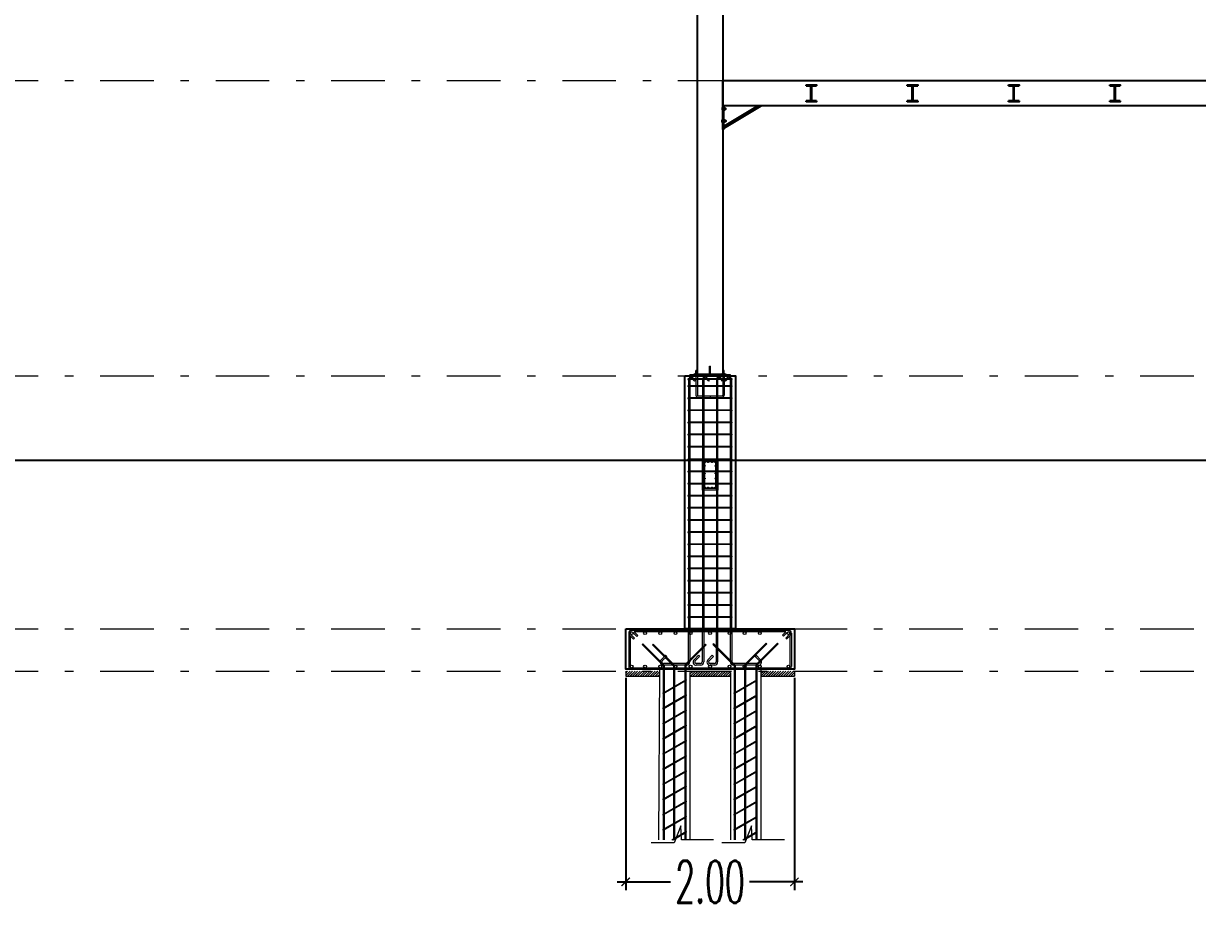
# Model space of a CAD drawing. Header units: millimetres. Extents: x 2175 to 3376, y 1504 to 1740.
# Drawn here: x 3024.11 to 3038.03, y 1659.85 to 1670.35 of the extents above; entities that cross this region are included whole.
import ezdxf

# ---------------------------------------------------------------- set-up
doc = ezdxf.new("R2010")
doc.units = ezdxf.units.MM
for name, pattern in [('DASHDOT2', [12.7, 6.35, -3.175, 0, -3.175]), ('DASHDOTX2', [50.8, 25.4, -12.7, 0, -12.7]), ('DASHED', [19.05, 12.7, -6.35])]:
    doc.linetypes.add(name, pattern=pattern)
doc.layers.add('As Atap', color=3, linetype='DASHDOTX2', lineweight=40)
doc.layers.add('Garis Dim', color=131, linetype='DASHED', lineweight=9)
for name, color, linetype in [('dinding baru', 142, 'Continuous'), ('GR', 7, 'Continuous'), ('KOP TEKS', 1, 'Continuous'), ('SUNGAI', 150, 'Continuous'), ('WF 150', 5, 'Continuous')]:
    doc.layers.add(name, color=color, linetype=linetype)
doc.layers.add('Layer2', color=7, linetype='DASHED', lineweight=40, true_color=0x238759)
doc.styles.add('-DIM2', font='simplex.shx', dxfattribs={"width": 0.55})
doc.dimstyles.new('DIMENSI MUSHOLLAH', dxfattribs={"dimtxt": 0.5, "dimasz": 0.1, "dimexe": 0.1, "dimexo": 0.1, "dimgap": 0.05, "dimtad": 0, "dimtih": 1, "dimtoh": 1, "dimzin": 0, "dimdsep": 46, "dimtxsty": '-DIM2', "dimblk": 'ARCHTICK', "dimcen": 0.3, "dimdle": 0.1, "dimclrd": 1, "dimclre": 1, "dimclrt": 2, "dimadec": 0, "dimazin": 0, "dimtfac": 1, "dimtix": 1, "dimtofl": 0, "dimtmove": 0, "dimatfit": 3, "dimldrblk": 'ARCHTICK', "dimfxl": 1, "dimtolj": 1, "dimtzin": 0, "dimarcsym": 0})

# ---------------------------------------------------------------- blocks, each defined once
blk = doc.blocks.new('BLK150')
at = {"layer": 'KOP TEKS', "color": 232}
for p, q in [((12566.28, -658.52), (12566.155, -658.52)), ((12566.212, -658.7), (12566.212, -658.52)), ((12566.222, -658.7), (12566.222, -658.52)), ((12566.28, -658.52), (12566.28, -658.51)), ((12566.222, -658.61), (12566.212, -658.61)), ((12566.155, -658.7), (12566.28, -658.7)), ((12566.28, -658.71), (12566.28, -658.7))]:
    blk.add_line(p, q, dxfattribs=at)
for points in [[(12566.28, -658.51), (12566.155, -658.51), (12566.155, -658.52)], [(12566.155, -658.7), (12566.155, -658.71), (12566.28, -658.71)]]:
    blk.add_lwpolyline(points, dxfattribs=at)
blk = doc.blocks.new('soof bmi')
at = {"layer": 'Garis Dim', "color": 1, "linetype": 'ByBlock', "lineweight": 9}
for p, q in [((38143.76, 315.036), (38143.76, 314.534)), ((38143.768, 315.036), (38143.768, 314.534)), ((38143.978, 315.053), (38143.777, 315.053)), ((38143.978, 315.044), (38143.777, 315.044)), ((38143.987, 315.036), (38143.987, 314.534)), ((38143.996, 315.036), (38143.996, 314.534)), ((38143.978, 314.525), (38143.777, 314.525)), ((38143.978, 314.517), (38143.777, 314.517))]:
    blk.add_line(p, q, dxfattribs=at)
blk.add_lwpolyline([(38143.728, 315.085), (38144.028, 315.085), (38144.028, 314.485), (38143.728, 314.485)], close=True, dxfattribs=at)
for centre, radius in [((38143.777, 315.036), 0.00853), ((38143.838, 315.036), 0.00853), ((38143.917, 315.036), 0.00853), ((38143.978, 315.036), 0.00853), ((38143.774, 314.965), 0.0064), ((38143.774, 314.815), 0.0064), ((38143.981, 314.965), 0.0064), ((38143.981, 314.815), 0.0064), ((38143.774, 314.715), 0.0064), ((38143.774, 314.605), 0.0064), ((38143.777, 314.534), 0.00853), ((38143.838, 314.534), 0.00853), ((38143.917, 314.534), 0.00853), ((38143.978, 314.534), 0.00853), ((38143.981, 314.715), 0.0064), ((38143.981, 314.605), 0.0064)]:
    blk.add_circle(centre, radius, dxfattribs=at)
for centre, radius, start, end in [((38143.777, 315.036), 0.0171, 90, 180), ((38143.978, 315.036), 0.0171, 0, 90), ((38143.978, 315.036), 0.00853, 0, 90), ((38143.777, 314.534), 0.0171, 180, 270), ((38143.978, 314.534), 0.00853, 270, 0), ((38143.978, 314.534), 0.0171, 270, 0)]:
    blk.add_arc(centre, radius, start, end, dxfattribs=at)
blk = doc.blocks.new('_ArchTick')
at = {"color": 0, "linetype": 'ByBlock', "const_width": 0.15}
blk.add_lwpolyline([(-0.5, -0.5), (0.5, 0.5)], dxfattribs=at)
blk = doc.blocks.new('*D843')
at = {"layer": 'Defpoints', "color": 0, "transparency": 16777216}
for p in [(3031.251, 1662.695), (3033.251, 1662.695), (3033.251, 1660.175)]:
    blk.add_point(p, dxfattribs=at)
at = {"layer": 'dinding baru', "color": 1, "linetype": 'Continuous', "lineweight": -2, "transparency": 16777216}
for p, q in [((3031.251, 1662.595), (3031.251, 1660.075)), ((3033.251, 1662.595), (3033.251, 1660.075))]:
    blk.add_line(p, q, dxfattribs=at)
at = {"layer": 'dinding baru', "color": 1, "lineweight": -2, "transparency": 16777216}
for p, q in [((3031.151, 1660.175), (3031.782, 1660.175)), ((3033.351, 1660.175), (3032.72, 1660.175))]:
    blk.add_line(p, q, dxfattribs=at)
at = {"layer": 'dinding baru', "color": 1, "lineweight": -2, "transparency": 16777216, "xscale": 0.1, "yscale": 0.1, "zscale": 0.1, "rotation": 180}
blk.add_blockref('_ArchTick', (3031.251, 1660.175), dxfattribs=at)
at = {"layer": 'dinding baru', "color": 1, "lineweight": -2, "transparency": 16777216, "xscale": 0.1, "yscale": 0.1, "zscale": 0.1}
blk.add_blockref('_ArchTick', (3033.251, 1660.175), dxfattribs=at)
at = {"layer": 'dinding baru', "color": 2, "lineweight": 0, "transparency": 16777216, "insert": (3032.251, 1660.175), "char_height": 0.5, "attachment_point": 5, "style": '-DIM2'}
blk.add_mtext('\\A1;2.00', dxfattribs=at)

msp = doc.modelspace()

# ---------------------------------------------------------------- hatches: boundary and pattern name
at = {"layer": 'Garis Dim', "linetype": 'ByBlock', "lineweight": 5}
h = msp.add_hatch(dxfattribs=at)
h.set_pattern_fill('LINE', color=0, scale=0.00072, angle=-0.0006, style=0)
h.set_pattern_definition([(179.999441, (3730.7352368, 1827.478943), (2.23035e-08, 0.0022860000006), [])])
h.paths.add_polyline_path([(3032.101, 1666.237, 0.414214), (3032.099, 1666.238), (3032.086, 1666.238, 0.414214), (3032.084, 1666.237), (3032.084, 1666.206), (3032.101, 1666.206)])
h = msp.add_hatch(dxfattribs=at)
h.set_pattern_fill('LINE', color=0, scale=0.00072, angle=-0.0006, style=0)
h.set_pattern_definition([(179.999441, (3730.418436, 1827.4789462), (2.23035e-08, 0.0022860000006), [])])
h.paths.add_polyline_path([(3032.418, 1666.237, 0.414214), (3032.416, 1666.238), (3032.403, 1666.238, 0.414214), (3032.401, 1666.237), (3032.401, 1666.206), (3032.418, 1666.206)])
at = {"layer": 'Layer2', "linetype": 'ByBlock', "lineweight": 5}
h = msp.add_hatch(dxfattribs=at)
h.set_pattern_fill('JIS_LC_8', scale=0.0027, style=0)
h.set_pattern_definition([(45, (53.486137, 432.603467), (-0.01489166881, 0.01489166881), []), (45, (53.487217, 432.603467), (-0.01489166881, 0.01489166881), [])])
h.paths.add_polyline_path([(3031.651, 1662.673), (3031.251, 1662.674), (3031.251, 1662.614), (3031.651, 1662.613)])
h.paths.add_polyline_path([(3032.011, 1662.675), (3032.011, 1662.675), (3032.011, 1662.615), (3032.011, 1662.615)])
h.paths.add_polyline_path([(3032.492, 1662.675), (3032.011, 1662.675), (3032.011, 1662.615), (3032.492, 1662.615)])
h.paths.add_polyline_path([(3033.251, 1662.675), (3032.852, 1662.675), (3032.852, 1662.615), (3033.251, 1662.615)])

# ---------------------------------------------------------------- linework, layer by layer
at = {"lineweight": 18}
msp.add_line((3032.49, 1666.175), (3032.01, 1666.175), dxfattribs=at)
msp.add_line((3032.49, 1666.175), (3032.01, 1666.175), dxfattribs=at)
msp.add_line((3032.442, 1666.19), (3032.058, 1666.19))
msp.add_line((3032.442, 1666.19), (3032.058, 1666.19))
at = {"layer": 'As Atap', "color": 7, "linetype": 'ByBlock', "lineweight": 9}
for p, q in [((3032.011, 1666.19), (3032.011, 1666.175)), ((3032.011, 1666.19), (3032.491, 1666.19)), ((3032.491, 1666.19), (3032.491, 1666.175))]:
    msp.add_line(p, q, dxfattribs=at)
at = {"layer": 'As Atap', "color": 7, "linetype": 'ByBlock', "lineweight": 5}
for p, q in [((3032.108, 1666.192), (3032.077, 1666.192)), ((3032.105, 1666.206), (3032.08, 1666.206)), ((3032.425, 1666.192), (3032.394, 1666.192)), ((3032.422, 1666.206), (3032.397, 1666.206)), ((3031.651, 1662.696), (3031.642, 1660.675)), ((3032.852, 1662.693), (3032.852, 1660.675)), ((3031.251, 1662.675), (3031.251, 1662.613)), ((3032.011, 1662.657), (3032.011, 1660.675)), ((3032.492, 1662.657), (3032.492, 1660.675)), ((3033.251, 1662.675), (3033.251, 1662.615))]:
    msp.add_line(p, q, dxfattribs=at)
at = {"layer": 'As Atap', "color": 0, "linetype": 'ByBlock', "lineweight": 5}
for p, q in [((3032.084, 1666.175), (3032.084, 1666.132)), ((3032.099, 1666.238), (3032.086, 1666.238)), ((3032.101, 1666.175), (3032.101, 1666.132)), ((3032.246, 1666.29), (3032.256, 1666.29)), ((3032.246, 1666.19), (3032.246, 1666.29)), ((3032.256, 1666.19), (3032.256, 1666.29)), ((3032.401, 1666.175), (3032.401, 1666.132)), ((3032.416, 1666.238), (3032.403, 1666.238)), ((3032.418, 1666.175), (3032.418, 1666.132)), ((3031.997, 1666.132), (3031.997, 1666.057)), ((3031.997, 1666.05), (3031.997, 1665.913)), ((3032.012, 1666.132), (3032.012, 1666.057)), ((3032.012, 1666.05), (3032.012, 1665.913)), ((3032.084, 1666.132), (3032.084, 1666.057)), ((3032.084, 1666.042), (3032.084, 1665.945)), ((3032.101, 1666.132), (3032.101, 1666.057)), ((3032.101, 1666.042), (3032.101, 1665.945)), ((3032.161, 1666.13), (3032.161, 1666.057)), ((3032.161, 1666.05), (3032.161, 1665.913)), ((3032.177, 1666.13), (3032.177, 1666.057)), ((3032.177, 1666.05), (3032.177, 1665.913)), ((3032.326, 1666.13), (3032.326, 1666.057)), ((3032.326, 1666.05), (3032.326, 1665.913)), ((3032.341, 1666.13), (3032.341, 1666.057)), ((3032.341, 1666.05), (3032.341, 1665.913)), ((3032.401, 1666.132), (3032.401, 1666.057)), ((3032.401, 1666.042), (3032.401, 1665.945)), ((3032.418, 1666.132), (3032.418, 1666.057)), ((3032.418, 1666.042), (3032.418, 1665.945)), ((3032.49, 1666.13), (3032.49, 1666.057)), ((3032.49, 1666.05), (3032.49, 1665.913)), ((3032.505, 1666.13), (3032.505, 1666.057)), ((3032.505, 1666.05), (3032.505, 1665.913)), ((3031.997, 1665.906), (3031.997, 1665.769)), ((3032.012, 1665.906), (3032.012, 1665.769)), ((3032.11, 1665.936), (3032.161, 1665.936)), ((3032.11, 1665.919), (3032.161, 1665.919)), ((3032.161, 1665.906), (3032.161, 1665.769)), ((3032.177, 1665.936), (3032.326, 1665.936)), ((3032.177, 1665.919), (3032.326, 1665.919)), ((3032.177, 1665.906), (3032.177, 1665.769)), ((3032.251, 1665.936), (3032.251, 1665.919)), ((3032.326, 1665.906), (3032.326, 1665.769)), ((3032.341, 1665.936), (3032.393, 1665.936)), ((3032.341, 1665.919), (3032.392, 1665.919)), ((3032.341, 1665.906), (3032.341, 1665.769)), ((3032.49, 1665.906), (3032.49, 1665.769)), ((3032.505, 1665.906), (3032.505, 1665.769)), ((3031.997, 1665.762), (3031.997, 1665.625)), ((3032.012, 1665.762), (3032.012, 1665.625)), ((3032.161, 1665.762), (3032.161, 1665.625)), ((3032.177, 1665.762), (3032.177, 1665.625)), ((3032.326, 1665.762), (3032.326, 1665.625)), ((3032.341, 1665.762), (3032.341, 1665.625)), ((3032.49, 1665.762), (3032.49, 1665.625)), ((3032.505, 1665.762), (3032.505, 1665.625)), ((3031.997, 1665.618), (3031.997, 1665.482)), ((3032.012, 1665.618), (3032.012, 1665.482)), ((3032.161, 1665.618), (3032.161, 1665.482)), ((3032.177, 1665.618), (3032.177, 1665.482)), ((3032.326, 1665.618), (3032.326, 1665.482)), ((3032.341, 1665.618), (3032.341, 1665.482)), ((3032.49, 1665.618), (3032.49, 1665.482)), ((3032.505, 1665.618), (3032.505, 1665.482)), ((3031.997, 1665.474), (3031.997, 1665.338)), ((3032.012, 1665.474), (3032.012, 1665.338)), ((3032.161, 1665.474), (3032.161, 1665.338)), ((3032.177, 1665.474), (3032.177, 1665.338)), ((3032.326, 1665.474), (3032.326, 1665.338)), ((3032.341, 1665.474), (3032.341, 1665.338)), ((3032.49, 1665.474), (3032.49, 1665.338)), ((3032.505, 1665.474), (3032.505, 1665.338)), ((3031.997, 1665.331), (3031.997, 1665.195)), ((3032.012, 1665.331), (3032.012, 1665.195)), ((3032.161, 1665.331), (3032.161, 1665.195)), ((3032.177, 1665.331), (3032.177, 1665.195)), ((3032.326, 1665.331), (3032.326, 1665.195)), ((3032.341, 1665.331), (3032.341, 1665.195)), ((3032.49, 1665.331), (3032.49, 1665.195)), ((3032.505, 1665.331), (3032.505, 1665.195)), ((3031.997, 1665.18), (3031.997, 1665.044)), ((3032.012, 1665.18), (3032.012, 1665.044)), ((3032.161, 1665.18), (3032.161, 1665.044)), ((3032.177, 1665.18), (3032.177, 1665.044)), ((3032.326, 1665.18), (3032.326, 1665.044)), ((3032.341, 1665.18), (3032.341, 1665.044)), ((3032.49, 1665.18), (3032.49, 1665.044)), ((3032.505, 1665.18), (3032.505, 1665.044)), ((3031.997, 1665.036), (3031.997, 1664.9)), ((3032.012, 1665.036), (3032.012, 1664.9)), ((3032.161, 1665.036), (3032.161, 1664.9)), ((3032.177, 1665.036), (3032.177, 1664.9)), ((3032.326, 1665.036), (3032.326, 1664.9)), ((3032.341, 1665.036), (3032.341, 1664.9)), ((3032.49, 1665.036), (3032.49, 1664.9)), ((3032.505, 1665.036), (3032.505, 1664.9)), ((3031.997, 1664.893), (3031.997, 1664.756)), ((3032.012, 1664.893), (3032.012, 1664.756)), ((3032.161, 1664.893), (3032.161, 1664.756)), ((3032.177, 1664.893), (3032.177, 1664.756)), ((3032.326, 1664.893), (3032.326, 1664.756)), ((3032.341, 1664.893), (3032.341, 1664.756)), ((3032.49, 1664.893), (3032.49, 1664.756)), ((3032.505, 1664.893), (3032.505, 1664.756)), ((3031.997, 1664.749), (3031.997, 1664.612)), ((3032.012, 1664.749), (3032.012, 1664.612)), ((3032.161, 1664.749), (3032.161, 1664.612)), ((3032.177, 1664.749), (3032.177, 1664.612)), ((3032.326, 1664.749), (3032.326, 1664.612)), ((3032.341, 1664.749), (3032.341, 1664.612)), ((3032.49, 1664.749), (3032.49, 1664.612)), ((3032.505, 1664.749), (3032.505, 1664.612)), ((3031.997, 1664.605), (3031.997, 1664.468)), ((3032.012, 1664.605), (3032.012, 1664.468)), ((3032.161, 1664.605), (3032.161, 1664.468)), ((3032.177, 1664.605), (3032.177, 1664.468)), ((3032.326, 1664.605), (3032.326, 1664.468)), ((3032.341, 1664.605), (3032.341, 1664.468)), ((3032.49, 1664.605), (3032.49, 1664.468)), ((3032.505, 1664.605), (3032.505, 1664.468)), ((3031.997, 1664.461), (3031.997, 1664.324)), ((3032.012, 1664.461), (3032.012, 1664.324)), ((3032.161, 1664.461), (3032.161, 1664.324)), ((3032.177, 1664.461), (3032.177, 1664.324)), ((3032.326, 1664.461), (3032.326, 1664.324)), ((3032.341, 1664.461), (3032.341, 1664.324)), ((3032.49, 1664.461), (3032.49, 1664.324)), ((3032.505, 1664.461), (3032.505, 1664.324)), ((3031.997, 1664.317), (3031.997, 1664.18)), ((3032.012, 1664.317), (3032.012, 1664.18)), ((3032.161, 1664.317), (3032.161, 1664.18)), ((3032.177, 1664.317), (3032.177, 1664.18)), ((3032.326, 1664.317), (3032.326, 1664.18)), ((3032.341, 1664.317), (3032.341, 1664.18)), ((3032.49, 1664.317), (3032.49, 1664.18)), ((3032.505, 1664.317), (3032.505, 1664.18)), ((3031.997, 1664.173), (3031.997, 1664.036)), ((3032.012, 1664.173), (3032.012, 1664.036)), ((3032.161, 1664.173), (3032.161, 1664.036)), ((3032.177, 1664.173), (3032.177, 1664.036)), ((3032.326, 1664.173), (3032.326, 1664.036)), ((3032.341, 1664.173), (3032.341, 1664.036)), ((3032.49, 1664.173), (3032.49, 1664.036)), ((3032.505, 1664.173), (3032.505, 1664.036)), ((3031.997, 1664.029), (3031.997, 1663.893)), ((3032.012, 1664.029), (3032.012, 1663.893)), ((3032.161, 1664.029), (3032.161, 1663.893)), ((3032.177, 1664.029), (3032.177, 1663.893)), ((3032.326, 1664.029), (3032.326, 1663.893)), ((3032.341, 1664.029), (3032.341, 1663.893)), ((3032.49, 1664.029), (3032.49, 1663.893)), ((3032.505, 1664.029), (3032.505, 1663.893)), ((3031.997, 1663.885), (3031.997, 1663.749)), ((3032.012, 1663.885), (3032.012, 1663.749)), ((3032.161, 1663.885), (3032.161, 1663.749)), ((3032.177, 1663.885), (3032.177, 1663.749)), ((3032.326, 1663.885), (3032.326, 1663.749)), ((3032.341, 1663.885), (3032.341, 1663.749)), ((3032.49, 1663.885), (3032.49, 1663.749)), ((3032.505, 1663.885), (3032.505, 1663.749)), ((3031.997, 1663.741), (3031.997, 1663.605)), ((3032.012, 1663.741), (3032.012, 1663.605)), ((3032.161, 1663.741), (3032.161, 1663.605)), ((3032.177, 1663.741), (3032.177, 1663.605)), ((3032.326, 1663.741), (3032.326, 1663.605)), ((3032.341, 1663.741), (3032.341, 1663.605)), ((3032.49, 1663.741), (3032.49, 1663.605)), ((3032.505, 1663.741), (3032.505, 1663.605)), ((3031.997, 1663.597), (3031.997, 1663.461)), ((3032.012, 1663.597), (3032.012, 1663.461)), ((3032.161, 1663.597), (3032.161, 1663.461)), ((3032.177, 1663.597), (3032.177, 1663.461)), ((3032.326, 1663.597), (3032.326, 1663.461)), ((3032.341, 1663.597), (3032.341, 1663.461)), ((3032.49, 1663.597), (3032.49, 1663.461)), ((3032.505, 1663.597), (3032.505, 1663.461)), ((3031.997, 1663.453), (3031.997, 1663.317)), ((3032.012, 1663.453), (3032.012, 1663.317)), ((3032.161, 1663.453), (3032.161, 1663.317)), ((3032.177, 1663.453), (3032.177, 1663.317)), ((3032.326, 1663.453), (3032.326, 1663.317)), ((3032.341, 1663.453), (3032.341, 1663.317)), ((3032.49, 1663.453), (3032.49, 1663.317)), ((3032.505, 1663.453), (3032.505, 1663.317)), ((3031.997, 1663.309), (3031.997, 1663.173)), ((3032.012, 1663.309), (3032.012, 1663.173)), ((3032.161, 1663.309), (3032.161, 1663.173)), ((3032.177, 1663.309), (3032.177, 1663.173)), ((3032.326, 1663.309), (3032.326, 1663.173)), ((3032.341, 1663.309), (3032.341, 1663.173)), ((3032.49, 1663.309), (3032.49, 1663.173)), ((3032.505, 1663.309), (3032.505, 1663.173)), ((3031.287, 1663.124), (3031.287, 1662.727)), ((3031.993, 1663.14), (3031.993, 1662.782)), ((3032.012, 1663.14), (3032.012, 1662.791)), ((3032.157, 1663.14), (3032.157, 1662.782)), ((3032.177, 1663.14), (3032.177, 1662.782)), ((3032.322, 1663.14), (3032.322, 1662.782)), ((3032.341, 1663.14), (3032.341, 1662.782)), ((3032.49, 1663.14), (3032.49, 1662.785)), ((3032.509, 1663.14), (3032.509, 1662.783)), ((3033.215, 1663.123), (3033.215, 1662.727)), ((3031.305, 1663.093), (3031.305, 1662.732)), ((3033.198, 1663.093), (3033.198, 1662.727)), ((3031.696, 1662.736), (3031.696, 1662.71)), ((3031.697, 1662.71), (3031.697, 1662.416)), ((3031.708, 1662.736), (3031.708, 1662.71)), ((3031.709, 1662.71), (3031.709, 1662.423)), ((3031.819, 1662.736), (3031.819, 1662.487)), ((3031.831, 1662.741), (3031.831, 1662.494)), ((3031.953, 1662.749), (3031.953, 1662.71)), ((3031.953, 1662.71), (3031.953, 1662.564)), ((3031.965, 1662.744), (3031.965, 1662.71)), ((3031.965, 1662.71), (3031.965, 1662.571)), ((3032.012, 1662.791), (3032.012, 1662.782)), ((3032.537, 1662.736), (3032.537, 1662.71)), ((3032.537, 1662.736), (3032.537, 1662.71)), ((3032.537, 1662.693), (3032.537, 1662.416)), ((3032.549, 1662.736), (3032.549, 1662.71)), ((3032.549, 1662.736), (3032.549, 1662.71)), ((3032.549, 1662.693), (3032.549, 1662.423)), ((3032.66, 1662.744), (3032.66, 1662.487)), ((3032.672, 1662.744), (3032.672, 1662.494)), ((3032.793, 1662.741), (3032.793, 1662.71)), ((3032.794, 1662.693), (3032.794, 1662.575)), ((3032.794, 1662.693), (3032.794, 1662.564)), ((3032.805, 1662.741), (3032.805, 1662.71)), ((3032.806, 1662.693), (3032.806, 1662.575)), ((3032.806, 1662.693), (3032.806, 1662.571)), ((3032.859, 1662.71), (3032.859, 1662.71)), ((3032.859, 1662.71), (3032.859, 1662.71)), ((3031.953, 1662.556), (3031.953, 1662.384)), ((3031.965, 1662.563), (3031.965, 1662.391)), ((3032.794, 1662.556), (3032.794, 1662.384)), ((3032.806, 1662.563), (3032.806, 1662.391)), ((3031.697, 1662.408), (3031.697, 1662.236)), ((3031.709, 1662.415), (3031.709, 1662.243)), ((3031.819, 1662.478), (3031.819, 1662.307)), ((3031.831, 1662.485), (3031.831, 1662.314)), ((3032.537, 1662.408), (3032.537, 1662.236)), ((3032.549, 1662.415), (3032.549, 1662.243)), ((3032.66, 1662.478), (3032.66, 1662.307)), ((3032.672, 1662.485), (3032.672, 1662.314)), ((3031.819, 1662.298), (3031.819, 1662.127)), ((3031.831, 1662.305), (3031.831, 1662.134)), ((3031.953, 1662.376), (3031.953, 1662.204)), ((3031.965, 1662.383), (3031.965, 1662.211)), ((3032.66, 1662.298), (3032.66, 1662.127)), ((3032.672, 1662.305), (3032.672, 1662.134)), ((3032.794, 1662.376), (3032.794, 1662.204)), ((3032.806, 1662.383), (3032.806, 1662.211)), ((3031.697, 1662.228), (3031.697, 1662.056)), ((3031.709, 1662.235), (3031.709, 1662.063)), ((3031.953, 1662.196), (3031.953, 1662.024)), ((3031.965, 1662.203), (3031.965, 1662.031)), ((3032.537, 1662.228), (3032.537, 1662.056)), ((3032.549, 1662.235), (3032.549, 1662.063)), ((3032.794, 1662.196), (3032.794, 1662.024)), ((3032.806, 1662.203), (3032.806, 1662.031)), ((3031.697, 1662.048), (3031.697, 1661.876)), ((3031.709, 1662.055), (3031.709, 1661.883)), ((3031.819, 1662.118), (3031.819, 1661.947)), ((3031.831, 1662.125), (3031.831, 1661.954)), ((3031.953, 1662.016), (3031.953, 1661.844)), ((3031.965, 1662.023), (3031.965, 1661.851)), ((3032.537, 1662.048), (3032.537, 1661.876)), ((3032.549, 1662.055), (3032.549, 1661.883)), ((3032.66, 1662.118), (3032.66, 1661.947)), ((3032.672, 1662.125), (3032.672, 1661.954)), ((3032.794, 1662.016), (3032.794, 1661.844)), ((3032.806, 1662.023), (3032.806, 1661.851)), ((3031.697, 1661.868), (3031.697, 1661.696)), ((3031.709, 1661.875), (3031.709, 1661.703)), ((3031.819, 1661.938), (3031.819, 1661.767)), ((3031.831, 1661.945), (3031.831, 1661.774)), ((3032.537, 1661.868), (3032.537, 1661.696)), ((3032.549, 1661.875), (3032.549, 1661.703)), ((3032.66, 1661.938), (3032.66, 1661.767)), ((3032.672, 1661.945), (3032.672, 1661.774)), ((3031.819, 1661.758), (3031.819, 1661.587)), ((3031.831, 1661.765), (3031.831, 1661.594)), ((3031.953, 1661.836), (3031.953, 1661.664)), ((3031.965, 1661.843), (3031.965, 1661.671)), ((3032.66, 1661.758), (3032.66, 1661.587)), ((3032.66, 1661.758), (3032.66, 1661.587)), ((3032.672, 1661.765), (3032.672, 1661.594)), ((3032.672, 1661.765), (3032.672, 1661.594)), ((3032.794, 1661.836), (3032.794, 1661.664)), ((3032.794, 1661.836), (3032.794, 1661.664)), ((3032.806, 1661.843), (3032.806, 1661.671)), ((3032.806, 1661.843), (3032.806, 1661.671)), ((3031.697, 1661.688), (3031.697, 1661.516)), ((3031.709, 1661.695), (3031.709, 1661.523)), ((3031.819, 1661.578), (3031.819, 1661.407)), ((3031.831, 1661.585), (3031.831, 1661.414)), ((3031.953, 1661.656), (3031.953, 1661.484)), ((3031.965, 1661.663), (3031.965, 1661.491)), ((3032.537, 1661.688), (3032.537, 1661.516)), ((3032.537, 1661.688), (3032.537, 1661.516)), ((3032.549, 1661.695), (3032.549, 1661.523)), ((3032.549, 1661.695), (3032.549, 1661.523)), ((3032.66, 1661.578), (3032.66, 1661.407)), ((3032.672, 1661.585), (3032.672, 1661.414)), ((3032.794, 1661.656), (3032.794, 1661.484)), ((3032.806, 1661.663), (3032.806, 1661.491)), ((3031.697, 1661.508), (3031.697, 1661.336)), ((3031.709, 1661.515), (3031.709, 1661.343)), ((3031.953, 1661.476), (3031.953, 1661.304)), ((3031.965, 1661.483), (3031.965, 1661.311)), ((3032.537, 1661.508), (3032.537, 1661.336)), ((3032.549, 1661.515), (3032.549, 1661.343)), ((3032.794, 1661.476), (3032.794, 1661.304)), ((3032.806, 1661.483), (3032.806, 1661.311)), ((3031.697, 1661.328), (3031.697, 1661.156)), ((3031.709, 1661.335), (3031.709, 1661.163)), ((3031.819, 1661.398), (3031.819, 1661.227)), ((3031.831, 1661.405), (3031.831, 1661.234)), ((3031.953, 1661.296), (3031.953, 1661.124)), ((3031.965, 1661.303), (3031.965, 1661.131)), ((3032.537, 1661.328), (3032.537, 1661.156)), ((3032.549, 1661.335), (3032.549, 1661.163)), ((3032.66, 1661.398), (3032.66, 1661.227)), ((3032.672, 1661.405), (3032.672, 1661.234)), ((3032.794, 1661.296), (3032.794, 1661.124)), ((3032.806, 1661.303), (3032.806, 1661.131)), ((3031.709, 1661.155), (3031.709, 1660.983)), ((3031.819, 1661.218), (3031.819, 1661.047)), ((3031.831, 1661.225), (3031.831, 1661.054)), ((3032.549, 1661.155), (3032.549, 1660.983)), ((3032.66, 1661.218), (3032.66, 1661.047)), ((3032.672, 1661.225), (3032.672, 1661.054)), ((3031.697, 1661.148), (3031.697, 1660.976)), ((3031.819, 1661.038), (3031.819, 1660.867)), ((3031.831, 1661.045), (3031.831, 1660.874)), ((3031.953, 1661.116), (3031.953, 1660.944)), ((3031.965, 1661.123), (3031.965, 1660.951)), ((3032.537, 1661.148), (3032.537, 1660.976)), ((3032.66, 1661.038), (3032.66, 1660.867)), ((3032.672, 1661.045), (3032.672, 1660.874)), ((3032.794, 1661.116), (3032.794, 1660.944)), ((3032.806, 1661.123), (3032.806, 1660.951)), ((3031.697, 1660.968), (3031.697, 1660.796)), ((3031.709, 1660.975), (3031.709, 1660.803)), ((3031.953, 1660.936), (3031.953, 1660.764)), ((3031.965, 1660.943), (3031.965, 1660.771)), ((3032.537, 1660.968), (3032.537, 1660.796)), ((3032.549, 1660.975), (3032.549, 1660.803)), ((3032.794, 1660.936), (3032.794, 1660.764)), ((3032.806, 1660.943), (3032.806, 1660.771)), ((3031.697, 1660.788), (3031.697, 1660.675)), ((3031.709, 1660.795), (3031.709, 1660.675)), ((3031.819, 1660.858), (3031.819, 1660.687)), ((3031.831, 1660.865), (3031.831, 1660.694)), ((3031.953, 1660.756), (3031.953, 1660.675)), ((3031.965, 1660.763), (3031.965, 1660.675)), ((3032.537, 1660.788), (3032.537, 1660.675)), ((3032.549, 1660.795), (3032.549, 1660.675)), ((3032.66, 1660.858), (3032.66, 1660.687)), ((3032.672, 1660.865), (3032.672, 1660.694)), ((3032.794, 1660.756), (3032.794, 1660.675)), ((3032.806, 1660.763), (3032.806, 1660.675)), ((3031.819, 1660.678), (3031.819, 1660.675)), ((3031.831, 1660.685), (3031.831, 1660.675)), ((3032.66, 1660.678), (3032.66, 1660.675)), ((3032.672, 1660.685), (3032.672, 1660.675))]:
    msp.add_line(p, q, dxfattribs=at)
for centre, radius, start, end in [((3032.11, 1665.945), 0.0259, 180, 270), ((3032.11, 1665.945), 0.00864, 180, 270), ((3032.392, 1665.945), 0.0259, 270, 0), ((3032.393, 1665.945), 0.00864, 270, 0)]:
    msp.add_arc(centre, radius, start, end, dxfattribs=at)
at = {"layer": 'Garis Dim', "linetype": 'DASHDOT2', "ltscale": 0.1}
for p, q in [((2996.251, 1669.675), (3070.751, 1669.675)), ((2996.251, 1666.175), (3070.751, 1666.175)), ((2996.251, 1663.175), (3070.756, 1663.175)), ((2996.251, 1662.675), (3070.756, 1662.675))]:
    msp.add_line(p, q, dxfattribs=at)
at = {"layer": 'Garis Dim', "color": 7, "linetype": 'ByBlock', "lineweight": 5}
for p, q in [((3032.077, 1666.19), (3032.077, 1666.192)), ((3032.08, 1666.192), (3032.08, 1666.206)), ((3032.086, 1666.192), (3032.086, 1666.206)), ((3032.099, 1666.192), (3032.099, 1666.206)), ((3032.105, 1666.192), (3032.105, 1666.206)), ((3032.108, 1666.19), (3032.108, 1666.192)), ((3032.394, 1666.19), (3032.394, 1666.192)), ((3032.397, 1666.192), (3032.397, 1666.206)), ((3032.403, 1666.192), (3032.403, 1666.206)), ((3032.416, 1666.192), (3032.416, 1666.206)), ((3032.422, 1666.192), (3032.422, 1666.206)), ((3032.425, 1666.19), (3032.425, 1666.192)), ((3031.251, 1662.613), (3031.651, 1662.613)), ((3032.011, 1662.615), (3032.492, 1662.615)), ((3032.852, 1662.615), (3033.251, 1662.615))]:
    msp.add_line(p, q, dxfattribs=at)
at = {"layer": 'Garis Dim', "color": 0, "linetype": 'ByBlock', "lineweight": 5}
for p, q in [((3032.084, 1666.206), (3032.084, 1666.237)), ((3032.101, 1666.206), (3032.101, 1666.237)), ((3032.401, 1666.206), (3032.401, 1666.237)), ((3032.418, 1666.206), (3032.418, 1666.237)), ((3032.509, 1666.139), (3031.993, 1666.139)), ((3032.509, 1666.132), (3031.993, 1666.132)), ((3032.509, 1666.057), (3031.993, 1666.057)), ((3032.509, 1666.05), (3031.993, 1666.05)), ((3032.048, 1666.132), (3032.066, 1666.113)), ((3032.049, 1666.152), (3032.062, 1666.139)), ((3032.062, 1666.141), (3032.064, 1666.139)), ((3032.077, 1666.124), (3032.066, 1666.113)), ((3032.069, 1666.132), (3032.077, 1666.124)), ((3032.203, 1666.141), (3032.204, 1666.139)), ((3032.212, 1666.132), (3032.231, 1666.113)), ((3032.214, 1666.152), (3032.226, 1666.139)), ((3032.242, 1666.124), (3032.231, 1666.113)), ((3032.234, 1666.132), (3032.242, 1666.124)), ((3032.367, 1666.141), (3032.369, 1666.139)), ((3032.377, 1666.132), (3032.395, 1666.113)), ((3032.378, 1666.152), (3032.391, 1666.139)), ((3032.393, 1666.132), (3032.401, 1666.124)), ((3032.406, 1666.124), (3032.395, 1666.113)), ((3032.398, 1666.132), (3032.406, 1666.124)), ((3032.433, 1666.132), (3032.425, 1666.124)), ((3032.425, 1666.124), (3032.436, 1666.113)), ((3032.455, 1666.132), (3032.436, 1666.113)), ((3032.453, 1666.152), (3032.441, 1666.139)), ((3032.464, 1666.141), (3032.462, 1666.139)), ((3032.509, 1665.913), (3031.993, 1665.913)), ((3032.509, 1665.906), (3031.993, 1665.906)), ((3032.509, 1665.769), (3031.993, 1665.769)), ((3032.509, 1665.762), (3031.993, 1665.762)), ((3032.509, 1665.625), (3031.993, 1665.625)), ((3032.509, 1665.618), (3031.993, 1665.618)), ((3032.509, 1665.482), (3031.993, 1665.482)), ((3032.509, 1665.474), (3031.993, 1665.474)), ((3032.509, 1665.338), (3031.993, 1665.338)), ((3032.509, 1665.33), (3031.993, 1665.33)), ((3032.509, 1665.188), (3031.993, 1665.188)), ((3032.509, 1665.18), (3031.993, 1665.18)), ((3032.509, 1665.044), (3031.993, 1665.044)), ((3032.509, 1665.036), (3031.993, 1665.036)), ((3032.509, 1664.9), (3031.993, 1664.9)), ((3032.509, 1664.892), (3031.993, 1664.892)), ((3032.509, 1664.756), (3031.993, 1664.756)), ((3032.509, 1664.749), (3031.993, 1664.749)), ((3032.509, 1664.612), (3031.993, 1664.612)), ((3032.509, 1664.605), (3031.993, 1664.605)), ((3032.509, 1664.468), (3031.993, 1664.468)), ((3032.509, 1664.461), (3031.993, 1664.461)), ((3032.509, 1664.324), (3031.993, 1664.324)), ((3032.509, 1664.317), (3031.993, 1664.317)), ((3032.509, 1664.18), (3031.993, 1664.18)), ((3032.509, 1664.173), (3031.993, 1664.173)), ((3032.509, 1664.036), (3031.993, 1664.036)), ((3032.509, 1664.029), (3031.993, 1664.029)), ((3032.509, 1663.893), (3031.993, 1663.893)), ((3032.509, 1663.885), (3031.993, 1663.885)), ((3032.509, 1663.749), (3031.993, 1663.749)), ((3032.509, 1663.741), (3031.993, 1663.741)), ((3032.509, 1663.605), (3031.993, 1663.605)), ((3032.509, 1663.597), (3031.993, 1663.597)), ((3032.509, 1663.461), (3031.993, 1663.461)), ((3032.509, 1663.453), (3031.993, 1663.453)), ((3032.509, 1663.317), (3031.993, 1663.317)), ((3032.509, 1663.309), (3031.993, 1663.309)), ((3031.292, 1663.14), (3031.292, 1663.14)), ((3031.308, 1663.112), (3031.356, 1663.065)), ((3033.181, 1663.157), (3031.321, 1663.157)), ((3031.332, 1663.136), (3031.382, 1663.086)), ((3033.151, 1663.14), (3031.351, 1663.14)), ((3031.351, 1663.14), (3031.395, 1663.097)), ((3033.151, 1663.14), (3033.11, 1663.099)), ((3033.168, 1663.134), (3033.123, 1663.088)), ((3033.194, 1663.113), (3033.148, 1663.066)), ((3031.297, 1663.1), (3031.343, 1663.054)), ((3031.356, 1663.065), (3031.343, 1663.054)), ((3031.395, 1663.097), (3031.382, 1663.086)), ((3031.453, 1662.998), (3031.445, 1662.99)), ((3031.694, 1662.74), (3031.445, 1662.99)), ((3031.703, 1662.749), (3031.453, 1662.998)), ((3031.577, 1662.995), (3031.569, 1662.987)), ((3031.819, 1662.736), (3031.569, 1662.987)), ((3031.832, 1662.741), (3031.577, 1662.995)), ((3031.953, 1662.749), (3032.199, 1662.995)), ((3031.965, 1662.744), (3032.207, 1662.985)), ((3032.199, 1662.995), (3032.207, 1662.985)), ((3032.294, 1662.998), (3032.286, 1662.99)), ((3032.535, 1662.74), (3032.286, 1662.99)), ((3032.543, 1662.749), (3032.294, 1662.998)), ((3032.665, 1662.754), (3032.917, 1663.007)), ((3032.673, 1662.746), (3032.925, 1662.998)), ((3032.799, 1662.754), (3033.052, 1663.007)), ((3032.807, 1662.745), (3033.06, 1662.998)), ((3032.917, 1663.007), (3032.925, 1662.998)), ((3033.052, 1663.007), (3033.06, 1662.998)), ((3033.11, 1663.099), (3033.123, 1663.088)), ((3033.148, 1663.066), (3033.16, 1663.055)), ((3033.205, 1663.1), (3033.16, 1663.055)), ((3031.671, 1662.809), (3031.723, 1662.861)), ((3031.685, 1662.796), (3031.737, 1662.848)), ((3031.723, 1662.861), (3031.737, 1662.848)), ((3032.061, 1662.809), (3032.113, 1662.861)), ((3032.075, 1662.796), (3032.127, 1662.848)), ((3032.113, 1662.861), (3032.127, 1662.848)), ((3032.226, 1662.809), (3032.278, 1662.861)), ((3032.239, 1662.796), (3032.291, 1662.848)), ((3032.278, 1662.861), (3032.291, 1662.848)), ((3032.798, 1662.861), (3032.784, 1662.848)), ((3032.837, 1662.796), (3032.784, 1662.848)), ((3032.85, 1662.809), (3032.798, 1662.861)), ((3033.181, 1662.71), (3031.321, 1662.71)), ((3033.081, 1662.693), (3031.321, 1662.693)), ((3033.181, 1662.693), (3031.321, 1662.693)), ((3031.974, 1662.763), (3031.698, 1662.763)), ((3031.974, 1662.744), (3031.698, 1662.744)), ((3032.138, 1662.763), (3032.088, 1662.763)), ((3032.138, 1662.744), (3032.088, 1662.744)), ((3032.303, 1662.763), (3032.253, 1662.763)), ((3032.303, 1662.744), (3032.253, 1662.744)), ((3032.823, 1662.763), (3032.529, 1662.763)), ((3032.823, 1662.744), (3032.529, 1662.744)), ((3032.535, 1662.74), (3032.532, 1662.744)), ((3031.693, 1662.414), (3031.965, 1662.571)), ((3031.697, 1662.408), (3031.969, 1662.565)), ((3032.534, 1662.414), (3032.806, 1662.571)), ((3032.537, 1662.408), (3032.81, 1662.565)), ((3031.693, 1662.234), (3031.965, 1662.391)), ((3031.697, 1662.228), (3031.969, 1662.385)), ((3032.534, 1662.234), (3032.806, 1662.391)), ((3032.537, 1662.228), (3032.81, 1662.385)), ((3031.693, 1662.054), (3031.965, 1662.211)), ((3031.697, 1662.048), (3031.969, 1662.205)), ((3032.534, 1662.054), (3032.806, 1662.211)), ((3032.537, 1662.048), (3032.81, 1662.205)), ((3031.693, 1661.874), (3031.965, 1662.031)), ((3031.697, 1661.868), (3031.969, 1662.025)), ((3032.534, 1661.874), (3032.806, 1662.031)), ((3032.537, 1661.868), (3032.81, 1662.025)), ((3031.693, 1661.694), (3031.965, 1661.851)), ((3032.534, 1661.694), (3032.806, 1661.851)), ((3031.697, 1661.688), (3031.969, 1661.845)), ((3032.537, 1661.688), (3032.81, 1661.845)), ((3031.693, 1661.514), (3031.965, 1661.671)), ((3031.697, 1661.508), (3031.969, 1661.665)), ((3032.534, 1661.514), (3032.806, 1661.671)), ((3032.534, 1661.514), (3032.806, 1661.671)), ((3032.537, 1661.508), (3032.81, 1661.665)), ((3032.537, 1661.508), (3032.81, 1661.665)), ((3031.693, 1661.334), (3031.965, 1661.491)), ((3031.697, 1661.328), (3031.969, 1661.485)), ((3032.534, 1661.334), (3032.806, 1661.491)), ((3032.537, 1661.328), (3032.81, 1661.485)), ((3031.693, 1661.154), (3031.965, 1661.311)), ((3031.697, 1661.148), (3031.969, 1661.305)), ((3032.534, 1661.154), (3032.806, 1661.311)), ((3032.537, 1661.148), (3032.81, 1661.305)), ((3031.693, 1660.974), (3031.965, 1661.131)), ((3031.697, 1660.968), (3031.969, 1661.125)), ((3032.534, 1660.974), (3032.806, 1661.131)), ((3032.537, 1660.968), (3032.81, 1661.125)), ((3031.693, 1660.794), (3031.965, 1660.951)), ((3031.697, 1660.788), (3031.969, 1660.945)), ((3032.534, 1660.794), (3032.806, 1660.951)), ((3032.537, 1660.788), (3032.81, 1660.945)), ((3031.799, 1660.675), (3031.965, 1660.771)), ((3031.814, 1660.675), (3031.969, 1660.765)), ((3032.64, 1660.675), (3032.806, 1660.771)), ((3032.654, 1660.675), (3032.81, 1660.765))]:
    msp.add_line(p, q, dxfattribs=at)
for centre in [(3031.321, 1663.124), (3031.481, 1663.124), (3031.661, 1663.124), (3031.841, 1663.124), (3032.021, 1663.124), (3032.251, 1663.124), (3032.481, 1663.124), (3032.661, 1663.124), (3032.841, 1663.124), (3033.181, 1663.124), (3031.321, 1662.727), (3031.481, 1662.727), (3031.661, 1662.727), (3031.841, 1662.727), (3032.021, 1662.727), (3032.251, 1662.727), (3032.481, 1662.727), (3032.661, 1662.727), (3032.841, 1662.727), (3033.181, 1662.727)]:
    msp.add_circle(centre, 0.0168, dxfattribs=at)
at = {"layer": 'Garis Dim', "color": 7, "linetype": 'ByBlock', "lineweight": 5}
for centre, radius, start, end in [((3032.083, 1666.215), 0.00967, 250.751, 289.249), ((3032.093, 1666.222), 0.0169, 247.9006, 292.0994), ((3032.102, 1666.215), 0.00967, 250.7536, 289.2464), ((3032.4, 1666.215), 0.00967, 250.751, 289.249), ((3032.409, 1666.222), 0.0169, 247.9006, 292.0994), ((3032.419, 1666.215), 0.00967, 250.7536, 289.2464)]:
    msp.add_arc(centre, radius, start, end, dxfattribs=at)
at = {"layer": 'Garis Dim', "color": 0, "linetype": 'ByBlock', "lineweight": 5}
for centre, radius, start, end in [((3032.086, 1666.237), 0.00192, 90, 180), ((3032.099, 1666.237), 0.00192, 0, 90), ((3032.403, 1666.237), 0.00192, 90, 180), ((3032.416, 1666.237), 0.00192, 0, 90), ((3031.993, 1666.135), 0.00384, 90, 270.0006), ((3031.993, 1666.053), 0.00384, 90, 270.0006), ((3032.027, 1666.13), 0.0307, 177.0849, 180), ((3032.027, 1666.13), 0.0307, 45, 162.4909), ((3032.027, 1666.13), 0.0154, 36.9927, 143.0073), ((3032.051, 1666.13), 0.0154, 174.1621, 180), ((3032.192, 1666.13), 0.0307, 45, 162.4909), ((3032.192, 1666.13), 0.0154, 174.1621, 180), ((3032.192, 1666.13), 0.0154, 45, 143.0073), ((3032.255, 1666.13), 0.0154, 174.1621, 180), ((3032.356, 1666.13), 0.0307, 45, 162.4909), ((3032.356, 1666.13), 0.0154, 174.1621, 180), ((3032.356, 1666.13), 0.0154, 45, 143.0073), ((3032.475, 1666.13), 0.0307, 17.5091, 135), ((3032.475, 1666.13), 0.0154, 36.9927, 135), ((3032.475, 1666.13), 0.0154, 0, 5.8379), ((3032.475, 1666.13), 0.0307, 0, 2.9151), ((3032.509, 1666.135), 0.00384, 270, 90), ((3032.509, 1666.053), 0.00384, 270, 90), ((3031.993, 1665.909), 0.00384, 90, 270.0006), ((3032.509, 1665.909), 0.00384, 270, 90), ((3031.993, 1665.765), 0.00384, 90, 270.0006), ((3032.509, 1665.765), 0.00384, 270, 90), ((3031.993, 1665.621), 0.00384, 90, 270.0006), ((3032.509, 1665.621), 0.00384, 270, 90), ((3031.993, 1665.478), 0.00384, 90, 270.0006), ((3032.509, 1665.478), 0.00384, 270, 90), ((3031.993, 1665.334), 0.00384, 90, 270.0006), ((3032.509, 1665.334), 0.00384, 270, 90), ((3031.993, 1665.184), 0.00384, 90, 270.0006), ((3032.509, 1665.184), 0.00384, 270, 90), ((3031.993, 1665.04), 0.00384, 90, 270.0006), ((3032.509, 1665.04), 0.00384, 270, 90), ((3031.993, 1664.896), 0.00384, 90, 270.0006), ((3032.509, 1664.896), 0.00384, 270, 90), ((3031.993, 1664.753), 0.00384, 90, 270.0006), ((3032.509, 1664.753), 0.00384, 270, 90), ((3031.993, 1664.609), 0.00384, 90, 270.0006), ((3032.509, 1664.609), 0.00384, 270, 90), ((3031.993, 1664.465), 0.00384, 90, 270.0006), ((3032.509, 1664.465), 0.00384, 270, 90), ((3031.993, 1664.321), 0.00384, 90, 270.0006), ((3032.509, 1664.321), 0.00384, 270, 90), ((3031.993, 1664.177), 0.00384, 90, 270.0006), ((3032.509, 1664.177), 0.00384, 270, 90), ((3031.993, 1664.033), 0.00384, 90, 270.0006), ((3032.509, 1664.033), 0.00384, 270, 90), ((3031.993, 1663.889), 0.00384, 90, 270.0006), ((3032.509, 1663.889), 0.00384, 270, 90), ((3031.993, 1663.745), 0.00384, 90, 270.0006), ((3032.509, 1663.745), 0.00384, 270, 90), ((3031.993, 1663.601), 0.00384, 90, 270.0006), ((3032.509, 1663.601), 0.00384, 270, 90), ((3031.993, 1663.457), 0.00384, 90, 270.0006), ((3032.509, 1663.457), 0.00384, 270, 90), ((3031.993, 1663.313), 0.00384, 90, 270.0006), ((3032.509, 1663.313), 0.00384, 270, 90), ((3031.321, 1663.124), 0.0336, 90, 180), ((3031.321, 1663.124), 0.0336, 90, 225), ((3031.321, 1663.124), 0.0336, 90, 180), ((3031.321, 1663.124), 0.0168, 90, 180), ((3033.181, 1663.123), 0.0336, 0, 90), ((3033.181, 1663.124), 0.0336, 0, 90), ((3033.181, 1663.124), 0.0336, 315, 90), ((3033.181, 1663.124), 0.0168, 0, 90), ((3031.321, 1662.727), 0.0336, 180, 270), ((3031.321, 1662.727), 0.0168, 180, 270), ((3031.698, 1662.782), 0.0384, 135, 270), ((3031.698, 1662.782), 0.0192, 135, 270), ((3031.69, 1662.736), 0.018, 0, 45), ((3031.81, 1662.736), 0.006, 0, 45), ((3031.974, 1662.782), 0.0192, 270, 0), ((3031.974, 1662.782), 0.0384, 270, 0), ((3032.088, 1662.782), 0.0384, 135, 270), ((3032.088, 1662.782), 0.0192, 135, 270), ((3032.138, 1662.782), 0.0192, 270, 0), ((3032.138, 1662.782), 0.0384, 270, 360), ((3032.253, 1662.782), 0.0384, 135, 270), ((3032.253, 1662.782), 0.0192, 135, 270), ((3032.303, 1662.782), 0.0192, 270, 0), ((3032.303, 1662.782), 0.0384, 270, 0), ((3032.529, 1662.782), 0.0384, 180, 270), ((3032.529, 1662.782), 0.0192, 180, 270), ((3032.531, 1662.736), 0.006, 0, 45), ((3032.531, 1662.736), 0.018, 0, 44.6685), ((3032.678, 1662.741), 0.018, 135, 173.2828), ((3032.678, 1662.742), 0.00601, 147.962, 190.0892), ((3032.811, 1662.741), 0.018, 135, 180), ((3032.811, 1662.741), 0.006, 135, 180), ((3032.823, 1662.782), 0.0384, 270, 45), ((3032.823, 1662.782), 0.0192, 270, 45), ((3033.181, 1662.727), 0.0336, 270, 0), ((3033.181, 1662.727), 0.0168, 270, 0), ((3031.967, 1662.568), 0.0036, 298.5406, 121.4606), ((3032.808, 1662.568), 0.0036, 298.5406, 121.4606), ((3031.695, 1662.411), 0.0036, 120.0006, 300.0006), ((3032.536, 1662.411), 0.0036, 120.0006, 300.0006), ((3031.967, 1662.388), 0.0036, 298.5406, 121.4606), ((3032.808, 1662.388), 0.0036, 298.5406, 121.4606), ((3031.695, 1662.231), 0.0036, 120.0006, 300.0006), ((3031.967, 1662.208), 0.0036, 298.5406, 121.4606), ((3032.536, 1662.231), 0.0036, 120.0006, 300.0006), ((3032.808, 1662.208), 0.0036, 298.5406, 121.4606), ((3031.695, 1662.051), 0.0036, 120.0006, 300.0006), ((3031.967, 1662.028), 0.0036, 298.5406, 121.4606), ((3032.536, 1662.051), 0.0036, 120.0006, 300.0006), ((3032.808, 1662.028), 0.0036, 298.5406, 121.4606), ((3031.695, 1661.871), 0.0036, 120.0006, 300.0006), ((3031.967, 1661.848), 0.0036, 298.5406, 121.4606), ((3032.536, 1661.871), 0.0036, 120.0006, 300.0006), ((3032.808, 1661.848), 0.0036, 298.5406, 121.4606), ((3031.695, 1661.691), 0.0036, 120.0006, 300.0006), ((3031.967, 1661.668), 0.0036, 298.5406, 121.4606), ((3032.536, 1661.691), 0.0036, 120.0006, 300.0006), ((3032.808, 1661.668), 0.0036, 298.5406, 121.4606), ((3032.808, 1661.668), 0.0036, 298.5406, 121.4606), ((3031.695, 1661.511), 0.0036, 120.0006, 300.0006), ((3031.967, 1661.488), 0.0036, 298.5406, 121.4606), ((3032.536, 1661.511), 0.0036, 120.0006, 300.0006), ((3032.536, 1661.511), 0.0036, 120.0006, 300.0006), ((3032.808, 1661.488), 0.0036, 298.5406, 121.4606), ((3031.695, 1661.331), 0.0036, 120.0006, 300.0006), ((3031.967, 1661.308), 0.0036, 298.5406, 121.4606), ((3032.536, 1661.331), 0.0036, 120.0006, 300.0006), ((3032.808, 1661.308), 0.0036, 298.5406, 121.4606), ((3031.695, 1661.151), 0.0036, 120.0006, 300.0006), ((3032.536, 1661.151), 0.0036, 120.0006, 300.0006), ((3031.967, 1661.128), 0.0036, 298.5406, 121.4606), ((3032.808, 1661.128), 0.0036, 298.5406, 121.4606), ((3031.695, 1660.971), 0.0036, 120.0006, 300.0006), ((3031.967, 1660.948), 0.0036, 298.5406, 121.4606), ((3032.536, 1660.971), 0.0036, 120.0006, 300.0006), ((3032.808, 1660.948), 0.0036, 298.5406, 121.4606), ((3031.695, 1660.791), 0.0036, 120.0006, 300.0006), ((3031.967, 1660.768), 0.0036, 298.5406, 121.4606), ((3032.536, 1660.791), 0.0036, 120.0006, 300.0006), ((3032.808, 1660.768), 0.0036, 298.5406, 121.4606)]:
    msp.add_arc(centre, radius, start, end, dxfattribs=at)
at = {"layer": 'GR'}
msp.add_line((2996.251, 1665.175), (3070.751, 1665.175), dxfattribs=at)
at = {"layer": 'KOP TEKS', "color": 0}
for points in [[(3032.393, 1669.327), (3032.401, 1669.327), (3032.401, 1669.353), (3032.393, 1669.353)], [(3032.393, 1669.335), (3032.438, 1669.335), (3032.438, 1669.345), (3032.393, 1669.345)], [(3032.418, 1669.327), (3032.426, 1669.327), (3032.426, 1669.353), (3032.418, 1669.353)], [(3032.393, 1669.209), (3032.401, 1669.209), (3032.401, 1669.183), (3032.393, 1669.183)], [(3032.393, 1669.201), (3032.438, 1669.201), (3032.438, 1669.191), (3032.393, 1669.191)], [(3032.418, 1669.209), (3032.426, 1669.209), (3032.426, 1669.183), (3032.418, 1669.183)]]:
    msp.add_lwpolyline(points, close=True, dxfattribs=at)
for p in [(3032.418, 1669.335), (3032.418, 1669.201)]:
    msp.add_point(p, dxfattribs=at)
at = {"layer": 'Layer2', "linetype": 'ByBlock', "lineweight": 5}
for points in [[(3032.293, 1660.675), (3031.911, 1660.675), (3031.903, 1660.841), (3031.824, 1660.637), (3031.552, 1660.637)], [(3033.134, 1660.675), (3032.751, 1660.675), (3032.744, 1660.841), (3032.664, 1660.637), (3032.392, 1660.637)]]:
    msp.add_lwpolyline(points, dxfattribs=at)
at = {"layer": 'SUNGAI'}
for p, q in [((3032.401, 1669.125), (3032.818, 1669.375)), ((3032.401, 1669.102), (3032.857, 1669.375))]:
    msp.add_line(p, q, dxfattribs=at)
for points in [[(3032.101, 1674.175), (3032.401, 1674.175), (3032.401, 1666.175), (3032.101, 1666.175)], [(3032.401, 1669.675), (3062.101, 1669.675), (3062.101, 1669.375), (3032.401, 1669.375)], [(3032.401, 1669.375), (3032.409, 1669.375), (3032.409, 1669.094), (3032.401, 1669.094)]]:
    msp.add_lwpolyline(points, close=True, dxfattribs=at)
at = {"layer": 'WF 150'}
for points in [[(3031.951, 1666.175), (3032.551, 1666.175), (3032.551, 1663.175), (3031.951, 1663.175)], [(3031.251, 1663.175), (3033.251, 1663.175), (3033.251, 1662.695), (3031.251, 1662.695)]]:
    msp.add_lwpolyline(points, close=True, dxfattribs=at)

# ---------------------------------------------------------------- block references
at = {"layer": 'GR', "xscale": -1}
for p in [(15599.669, 2328.135), (15600.869, 2328.135), (15602.069, 2328.135), (15603.269, 2328.135)]:
    msp.add_blockref('BLK150', p, dxfattribs=at)
at = {"layer": 'GR', "linetype": 'Continuous', "xscale": 0.5999999999992724, "yscale": 0.5999999999992724, "zscale": 0.5999999999992724}
msp.add_blockref('soof bmi', (-19854.075, 1476.129), dxfattribs=at)

# ---------------------------------------------------------------- dimensions: what is measured, and where the dimension line sits
at = {"layer": 'dinding baru', "lineweight": 0}
dim = msp.add_linear_dim(base=(3033.251, 1660.175), p1=(3031.251, 1662.695), p2=(3033.251, 1662.695), dimstyle='DIMENSI MUSHOLLAH', dxfattribs=at)
dim.commit()
dim.dimension.update_dxf_attribs({"geometry": '*D843', "text_midpoint": (3032.251, 1660.175)})

doc.saveas('drawing.dxf')
